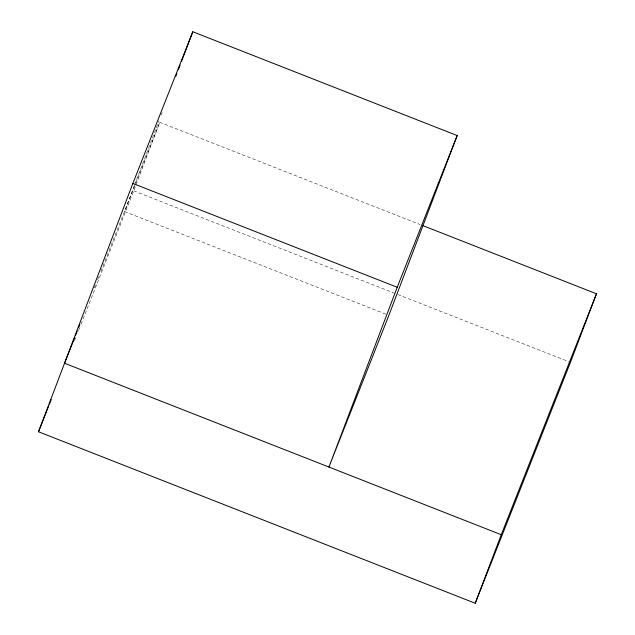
<?xml version="1.0" encoding="UTF-8"?>
<svg xmlns="http://www.w3.org/2000/svg" width="635" height="635" viewBox="0 0 635 635"><rect width="100%" height="100%" fill="white"/><g stroke="black" fill="none" stroke-linecap="round" stroke-linejoin="round"><path stroke-width="0.48" stroke-dasharray="3.17 2.38" d="M134.366 185.595L124.508 211.542L387.961 314.992M134.715 184.666L159.012 120.721M161.123 115.157L162.179 112.379M81.042 324.175L133.747 190.833L159.782 122.309L420.14 224.544M94.345 287.845L95.433 285.091M97.615 279.575L99.433 274.979M100.886 271.304L135.414 183.944M135.779 183.023L159.782 122.309M74.501 340.725L75.954 337.05M78.502 330.613L79.589 327.858M133.747 190.833L394.113 293.068M397.804 294.521L568.611 361.593"/><path stroke-width="0.95" d="M422.91 225.631L596.487 293.791L570.452 362.315L475.218 603.25L38.513 431.768L132.842 183.451L192.802 31.75L457.176 135.565L388.882 315.349L328.922 467.05L397.216 287.258L457.176 135.565M175.903 76.232L176.959 73.454M178.371 69.747L180.134 65.111M181.539 61.404L192.802 31.75M475.218 603.25L501.253 534.718L596.487 293.791M74.724 337.495L64.548 363.236L501.253 534.718M75.446 335.661L77.264 331.057M78.716 327.382L79.812 324.628M38.513 431.768L48.689 406.019M49.419 404.177L51.237 399.582M132.842 183.451L397.216 287.258"/></g></svg>
